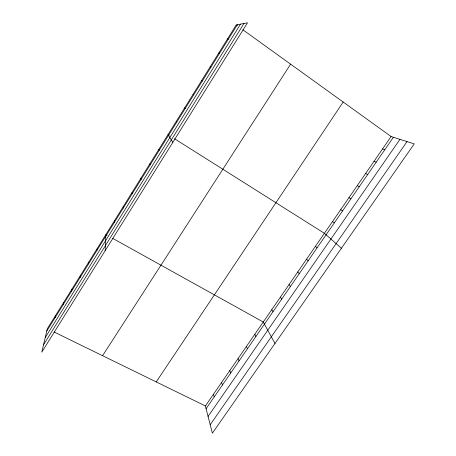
<?xml version="1.0" encoding="UTF-8"?>
<svg xmlns="http://www.w3.org/2000/svg" width="456" height="456" viewBox="0 0 456 456"><rect width="100%" height="100%" fill="white"/><g stroke="black" fill="none" stroke-linecap="round" stroke-linejoin="round"><path stroke-width="0.68" d="M105.159 250.669L105.866 234.583L107.092 235.262M97.145 250.082L97.288 248.372M88.572 263.864L88.789 262.046M80.074 277.527L80.359 275.601M71.649 291.07L72.002 289.041M63.293 304.505L63.715 302.374M55.005 317.826L55.495 315.592M236.197 24.972L47.344 328.696L41.764 352.157L247.511 22.8L236.197 24.972L237.314 25.775M46.786 331.033L237.32 24.761M45.207 337.668L240.506 24.145M43.502 344.844L243.966 23.484M102.583 355.697L290.614 64.165M156.231 381.917L343.18 102.019M205.399 405.954L391.1 136.532L414.236 143.885L212.365 433.2L205.399 405.954L54.093 331.996M206.101 408.679L393.403 137.262M208.078 416.419L399.952 139.348M210.205 424.747L407.026 141.594M227.43 39.073L228.462 38.988M218.732 53.061L219.684 53.101M210.108 66.935L210.974 67.1M201.552 80.695L202.339 80.986M382.544 148.947L384.767 149.779M374.051 161.264L376.2 162.199M365.621 173.497L367.69 174.523M112.603 238.323L263.266 322.004L274.979 343.471M357.253 185.638L359.248 186.76M193.065 94.341L193.771 94.757M169.182 135.375L168.013 134.634L172.835 142.34M174.443 138.692L324.398 233.312L341.407 248.258M348.948 197.687L350.869 198.901M340.706 209.646L342.547 210.957M242.888 29.794L391.1 136.532M332.521 221.525L334.288 222.927M184.646 107.884L185.278 108.414M315.449 246.286L317.068 247.876M306.58 259.156L308.119 260.843M176.295 121.313L176.848 121.963M297.779 271.93L299.244 273.708M289.047 284.595L290.438 286.471M280.383 297.164L281.7 299.13M271.793 309.63L273.036 311.687M254.807 334.276L255.907 336.511M158.899 149.294L159.292 150.184M246.411 346.457L247.443 348.777M238.083 358.541L239.041 360.941M229.818 370.528L230.713 373.019M221.616 382.43L222.442 384.995M149.864 163.818L150.178 164.833M213.476 394.235L214.24 396.885M140.91 178.216L141.149 179.35M132.035 192.495L132.194 193.749M123.234 206.642L123.314 208.016M114.513 220.675L114.519 222.157"/></g></svg>
